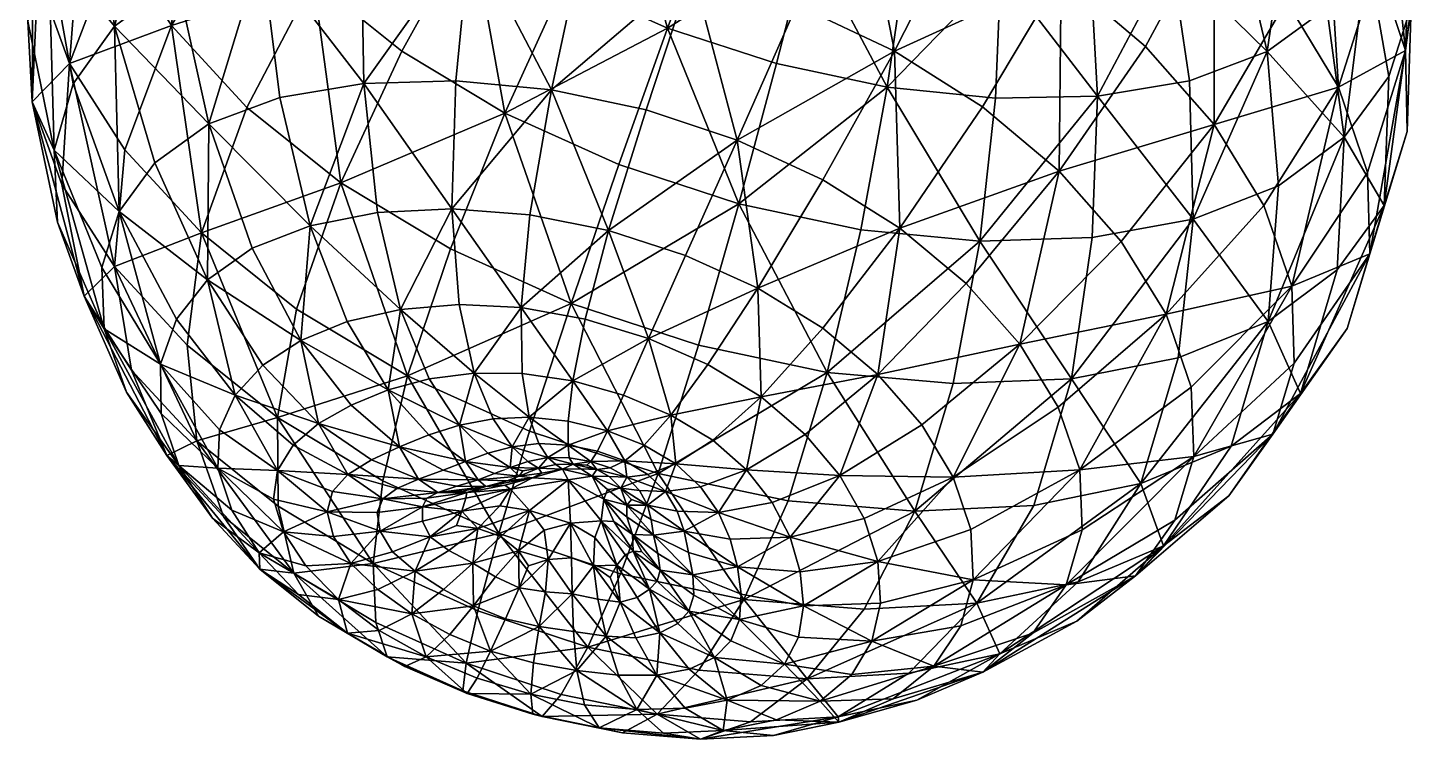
# Model space of a CAD drawing. Header units: millimetres. Extents: x -100 to 100, y -108 to 108.
# Drawn here: x -34.7 to 30.2, y 41 to 74.4 of the extents above; entities that cross this region are included whole.
import ezdxf

# ---------------------------------------------------------------- set-up
doc = ezdxf.new("R2010")
doc.units = ezdxf.units.MM
doc.layers.get('0').update_dxf_attribs({"color": 53, "true_color": 0xc6e157})

msp = doc.modelspace()

# ---------------------------------------------------------------- meshes
at = {"color": 54, "true_color": 0x94b11b}
mesh = msp.add_polyface(dxfattribs=at)
corners = [(-31.15, 60.245, 40.292), (-33.33, 65.244, 35.974), (-32.085, 61.767, 31.821), (-34.528, 70.885, 31.263), (-34.252, 76.786, 26.544), (-32.774, 72.686, 21.651), (-33.131, 67.008, 26.635), (-30.175, 68.625, 17.34), (-30.666, 63.161, 22.552), (-29.871, 58.307, 28.147), (-26.581, 64.74, 13.735), (-27.253, 59.475, 19.135), (-28.502, 58.583, 46.975), (-27.759, 60.697, 50.206), (-30.447, 65.74, 48.113), (-31.255, 63.107, 44.144), (-32.602, 71.734, 45.163), (-33.496, 68.619, 40.496), (-26.305, 62.533, 53.393), (-24.196, 64.017, 56.408), (-26.233, 69.844, 55.691), (-28.762, 68.025, 52.02), (-27.713, 76.564, 54.047), (-30.668, 74.435, 49.754), (-33.765, 78.161, 41.54), (-31.623, 81.19, 46.675), (-31.226, 87.715, 42.865), (-28.321, 83.565, 51.467), (-34.486, 80.791, 31.894), (-34.736, 74.665, 36.317), (-33.476, 84.501, 37.425), (-23.757, 77.967, 57.821), (-23.866, 85.102, 55.658), (-32.011, 82.564, 22.204), (-30.55, 78.494, 17.344), (-27.034, 84.023, 13.843), (-24.638, 80.22, 9.788), (-27.989, 74.467, 13.059), (-24.448, 70.617, 9.479), (-21.319, 76.587, 6.398)]
mesh.append_faces([[corners[k] for k in face] for face in [(0, 1, 2, 0), (3, 4, 5, 3), (5, 6, 3, 5), (5, 7, 8, 5), (8, 6, 5, 8), (8, 9, 2, 8), (2, 6, 8, 2), (2, 1, 3, 2), (3, 6, 2, 3), (8, 7, 10, 8), (10, 11, 8, 10), (12, 13, 14, 12), (14, 15, 12, 14), (14, 16, 17, 14), (17, 15, 14, 17), (17, 1, 0, 17), (0, 15, 17, 0), (18, 19, 20, 18), (20, 21, 18, 20), (20, 22, 23, 20), (23, 21, 20, 23), (23, 16, 14, 23), (14, 21, 23, 14), (14, 13, 18, 14), (18, 21, 14, 18), (24, 25, 26, 24), (24, 16, 23, 24), (23, 25, 24, 23), (23, 22, 27, 23), (27, 25, 23, 27), (28, 4, 3, 28), (3, 29, 28, 3), (3, 1, 17, 3), (17, 29, 3, 17), (17, 16, 24, 17), (24, 29, 17, 24), (24, 30, 28, 24), (28, 29, 24, 28), (31, 22, 20, 31), (27, 22, 31, 27), (31, 32, 27, 31), (5, 4, 33, 5), (33, 34, 5, 33), (35, 36, 37, 35), (37, 34, 35, 37), (37, 7, 5, 37), (5, 34, 37, 5), (10, 7, 37, 10), (37, 38, 10, 37), (37, 36, 39, 37), (33, 4, 28, 33)]], dxfattribs={"vtx2": -1, "vtx3": -1, "color": 54})
mesh = msp.add_polyface(dxfattribs=at)
corners = [(-26.581, 64.74, 13.735), (-22.118, 61.165, 10.963), (-23.013, 56.08, 16.502), (-26.233, 69.844, 55.691), (-24.196, 64.017, 56.408), (-21.486, 65.074, 59.123), (-22.895, 71.081, 58.947), (-18.317, 65.693, 61.459), (-18.96, 71.749, 61.709), (-19.08, 78.68, 60.994), (-23.757, 77.967, 57.821), (-14.831, 65.868, 63.337), (-11.169, 65.588, 64.68), (-10.157, 71.443, 65.436), (-14.643, 71.865, 63.899), (-8.695, 78.193, 65.218), (-13.966, 78.743, 63.487), (-6.943, 85.232, 63.799), (-18.595, 85.856, 59.167), (-7.474, 64.846, 65.407), (-16.909, 58.036, 9.15), (-20.044, 67.08, 6.731), (-14.897, 63.991, 4.942), (-17.183, 73.255, 3.802), (-12.339, 70.353, 2.126), (-6.995, 67.946, 1.361), (-9.228, 61.427, 4.115), (-13.927, 79.116, 2.172), (-10.668, 84.092, 1.838), (-6.822, 81.829, 0.564), (-9.545, 76.504, 0.675), (-4.703, 74.344, 0.009), (-17.662, 82.13, 4.522), (-13.944, 86.724, 3.883), (-21.319, 76.587, 6.398), (-24.638, 80.22, 9.788), (-20.652, 85.42, 7.601), (-24.448, 70.617, 9.479), (-27.989, 74.467, 13.059), (-21.918, 59.695, 56.21), (-26.305, 62.533, 53.393), (-23.698, 58.535, 53.79), (-11.572, 61.233, 63.175), (-14.487, 61.375, 61.996), (-17.234, 61.145, 60.39), (-19.738, 60.575, 58.436), (-8.569, 60.691, 63.849)]
mesh.append_faces([[corners[k] for k in face] for face in [(0, 1, 2, 0), (3, 4, 5, 3), (5, 6, 3, 5), (5, 7, 8, 5), (8, 6, 5, 8), (8, 9, 10, 8), (10, 6, 8, 10), (3, 6, 10, 3), (11, 12, 13, 11), (13, 14, 11, 13), (13, 15, 16, 13), (16, 14, 13, 16), (16, 9, 8, 16), (8, 14, 16, 8), (8, 7, 11, 8), (11, 14, 8, 11), (16, 15, 17, 16), (10, 9, 18, 10), (13, 12, 19, 13), (20, 1, 21, 20), (21, 22, 20, 21), (21, 23, 24, 21), (24, 22, 21, 24), (24, 25, 26, 24), (26, 22, 24, 26), (27, 28, 29, 27), (29, 30, 27, 29), (24, 30, 31, 24), (24, 23, 27, 24), (27, 30, 24, 27), (27, 32, 33, 27), (27, 23, 34, 27), (34, 32, 27, 34), (34, 35, 36, 34), (21, 1, 0, 21), (0, 37, 21, 0), (34, 37, 38, 34), (34, 23, 21, 34), (21, 37, 34, 21), (39, 4, 40, 39), (40, 41, 39, 40), (42, 12, 11, 42), (11, 43, 42, 11), (11, 7, 44, 11), (44, 43, 11, 44), (5, 4, 39, 5), (39, 45, 5, 39), (44, 7, 5, 44), (5, 45, 44, 5), (19, 12, 42, 19), (42, 46, 19, 42)]], dxfattribs={"vtx2": -1, "vtx3": -1, "color": 54})
mesh = msp.add_polyface(dxfattribs=at)
corners = [(-7.474, 64.846, 65.407), (-5.715, 70.501, 66.241), (-10.157, 71.443, 65.436), (-3.869, 63.683, 65.519), (-1.433, 69.078, 66.318), (1.365, 75.41, 66.158), (-3.55, 77.069, 66.107), (-8.695, 78.193, 65.218), (6.194, 64.965, 64.301), (2.575, 67.219, 65.671), (-0.478, 62.142, 65.015), (10.08, 70.651, 63.773), (5.943, 73.257, 65.379), (11.998, 86.087, 60.989), (9.22, 79.724, 63.898), (13.765, 76.832, 62.097), (4.187, 82.114, 64.787), (-6.943, 85.232, 63.799), (-1.234, 83.963, 64.757), (13.67, 67.631, 61.347), (9.308, 62.358, 62.214), (5.601, 71.569, 1.076), (6.472, 77.552, 0.991), (10.939, 77.063, 2.425), (10.686, 71.05, 2.762), (9.949, 64.354, 4.44), (15.476, 71.144, 5.145), (4.358, 64.882, 2.528), (-6.822, 81.829, 0.564), (-2.574, 79.966, 0.023), (-4.703, 74.344, 0.009), (-9.545, 76.504, 0.675), (-6.995, 67.946, 1.361), (-12.339, 70.353, 2.126), (1.913, 78.53, 0.178), (0.409, 72.683, 0.15), (-1.36, 66.101, 1.498), (-9.228, 61.427, 4.115), (-3.259, 59.466, 4.252), (2.79, 58.187, 5.355), (-8.569, 60.691, 63.849), (-5.605, 59.786, 64.011), (6.923, 82.14, 2.265), (10.743, 81.699, 3.462), (14.325, 81.681, 5.123), (3.019, 82.963, 1.55), (-0.829, 84.157, 1.367)]
mesh.append_faces([[corners[k] for k in face] for face in [(0, 1, 2, 0), (0, 3, 4, 0), (4, 1, 0, 4), (4, 5, 6, 4), (6, 1, 4, 6), (6, 7, 2, 6), (2, 1, 6, 2), (8, 9, 10, 8), (8, 11, 12, 8), (12, 9, 8, 12), (12, 5, 4, 12), (4, 9, 12, 4), (4, 3, 10, 4), (10, 9, 4, 10), (13, 14, 15, 13), (16, 5, 12, 16), (12, 14, 16, 12), (12, 11, 15, 12), (15, 14, 12, 15), (17, 7, 6, 17), (6, 18, 17, 6), (6, 5, 16, 6), (16, 18, 6, 16), (19, 11, 8, 19), (8, 20, 19, 8), (21, 22, 23, 21), (23, 24, 21, 23), (25, 24, 26, 25), (25, 27, 21, 25), (21, 24, 25, 21), (28, 29, 30, 28), (30, 31, 28, 30), (30, 32, 33, 30), (34, 22, 21, 34), (21, 35, 34, 21), (21, 27, 36, 21), (36, 35, 21, 36), (36, 32, 30, 36), (30, 35, 36, 30), (30, 29, 34, 30), (34, 35, 30, 34), (37, 32, 36, 37), (36, 38, 37, 36), (36, 27, 39, 36), (0, 40, 41, 0), (23, 22, 42, 23), (42, 43, 23, 42), (23, 43, 44, 23), (42, 22, 34, 42), (34, 45, 42, 34), (34, 29, 46, 34)]], dxfattribs={"vtx2": -1, "vtx3": -1, "color": 54})
mesh = msp.add_polyface(dxfattribs=at)
corners = [(13.765, 76.832, 62.097), (16.782, 83.021, 59.06), (11.998, 86.087, 60.989), (26.785, 71.578, 48.171), (24.332, 75.598, 52.496), (20.945, 69.823, 55.923), (23.282, 66.023, 51.842), (20.946, 79.468, 56.178), (17.723, 73.479, 59.39), (10.08, 70.651, 63.773), (13.67, 67.631, 61.347), (10.939, 77.063, 2.425), (15.145, 77.091, 4.443), (15.476, 71.144, 5.145), (10.686, 71.05, 2.762), (18.92, 77.667, 7.006), (22.097, 78.823, 10.076), (23.435, 73.24, 11.746), (19.788, 71.868, 8.161), (23.964, 66.951, 14.574), (19.952, 65.385, 10.552), (28.145, 67.575, 43.355), (29.917, 73.295, 38.714), (28.591, 77.281, 43.523), (30.141, 78.959, 33.849), (28.918, 82.748, 38.437), (26.174, 81.292, 47.852), (29.053, 84.133, 29.239), (22.815, 85.162, 51.546), (24.506, 80.587, 13.615), (26.231, 75.275, 15.837), (26.125, 82.846, 17.455), (28.131, 77.851, 20.243), (29.146, 72.066, 23.985), (27.048, 69.221, 19.12), (30.197, 75.355, 28.963), (29.088, 80.845, 24.773), (26.929, 85.482, 21.427), (28.257, 63.758, 38.205), (28.915, 66.023, 28.33), (30.004, 69.497, 33.579), (20.164, 83.079, 9.777), (17.517, 82.127, 7.234), (14.325, 81.681, 5.123)]
mesh.append_faces([[corners[k] for k in face] for face in [(0, 1, 2, 0), (3, 4, 5, 3), (5, 6, 3, 5), (7, 1, 0, 7), (0, 8, 7, 0), (0, 9, 10, 0), (10, 8, 0, 10), (5, 8, 10, 5), (5, 4, 7, 5), (7, 8, 5, 7), (11, 12, 13, 11), (13, 14, 11, 13), (15, 16, 17, 15), (17, 18, 15, 17), (17, 19, 20, 17), (13, 18, 20, 13), (13, 12, 15, 13), (15, 18, 13, 15), (3, 21, 22, 3), (22, 23, 3, 22), (22, 24, 25, 22), (25, 23, 22, 25), (26, 23, 25, 26), (26, 4, 3, 26), (3, 23, 26, 3), (25, 24, 27, 25), (7, 4, 26, 7), (26, 28, 7, 26), (17, 16, 29, 17), (29, 30, 17, 29), (29, 31, 32, 29), (32, 30, 29, 32), (32, 33, 34, 32), (34, 30, 32, 34), (34, 19, 17, 34), (17, 30, 34, 17), (27, 24, 35, 27), (35, 36, 27, 35), (35, 33, 32, 35), (32, 36, 35, 32), (32, 31, 37, 32), (22, 21, 38, 22), (39, 33, 35, 39), (35, 40, 39, 35), (35, 24, 22, 35), (22, 40, 35, 22), (41, 16, 15, 41), (15, 42, 41, 15), (15, 12, 43, 15), (43, 42, 15, 43), (43, 12, 11, 43), (29, 16, 41, 29)]], dxfattribs={"vtx2": -1, "vtx3": -1, "color": 54})
mesh = msp.add_polyface(dxfattribs=at)
corners = [(11.819, 59.519, 59.526), (16.584, 64.34, 58.232), (13.67, 67.631, 61.347), (9.308, 62.358, 62.214), (14.639, 53.627, 52.822), (13.629, 56.569, 56.356), (8.699, 53.276, 57.248), (19.871, 57.509, 50.469), (18.693, 60.919, 54.562), (24.585, 62.236, 47.294), (28.145, 67.575, 43.355), (26.785, 71.578, 48.171), (23.282, 66.023, 51.842), (20.945, 69.823, 55.923), (19.987, 54.254, 46.086), (24.991, 57.207, 27.739), (21.634, 52.407, 32.509), (18.567, 50.054, 27.858), (27.184, 60.258, 32.929), (23.7, 55.305, 37.43), (28.257, 63.758, 38.205), (24.704, 58.622, 42.424), (19.095, 51.263, 41.59), (9.949, 64.354, 4.44), (15.214, 64.521, 7.144), (14.253, 57.898, 10.357), (8.697, 57.667, 7.427), (12.486, 51.956, 14.697), (6.897, 51.682, 11.693), (15.476, 71.144, 5.145), (19.952, 65.385, 10.552), (19.788, 71.868, 8.161), (23.435, 73.24, 11.746), (23.471, 60.576, 18.345), (21.743, 54.737, 22.844), (17.505, 52.981, 18.456), (19.247, 58.871, 14.033), (23.964, 66.951, 14.574), (26.716, 63.005, 23.182), (27.048, 69.221, 19.12), (29.146, 72.066, 23.985), (28.915, 66.023, 28.33), (30.004, 69.497, 33.579), (29.917, 73.295, 38.714)]
mesh.append_faces([[corners[k] for k in face] for face in [(0, 1, 2, 0), (2, 3, 0, 2), (4, 5, 6, 4), (4, 7, 8, 4), (8, 5, 4, 8), (8, 1, 0, 8), (0, 5, 8, 0), (9, 10, 11, 9), (11, 12, 9, 11), (13, 1, 8, 13), (8, 12, 13, 8), (8, 7, 9, 8), (9, 12, 8, 9), (2, 1, 13, 2), (14, 7, 4, 14), (15, 16, 17, 15), (15, 18, 19, 15), (19, 16, 15, 19), (20, 10, 9, 20), (9, 21, 20, 9), (9, 7, 14, 9), (14, 21, 9, 14), (14, 22, 19, 14), (19, 21, 14, 19), (19, 18, 20, 19), (20, 21, 19, 20), (23, 24, 25, 23), (25, 26, 23, 25), (25, 27, 28, 25), (29, 24, 23, 29), (30, 31, 32, 30), (30, 24, 29, 30), (33, 34, 35, 33), (35, 36, 33, 35), (35, 27, 25, 35), (25, 36, 35, 25), (25, 24, 30, 25), (30, 36, 25, 30), (30, 37, 33, 30), (33, 36, 30, 33), (15, 34, 33, 15), (33, 38, 15, 33), (33, 37, 39, 33), (39, 38, 33, 39), (39, 40, 41, 39), (41, 38, 39, 41), (41, 18, 15, 41), (15, 38, 41, 15), (20, 42, 43, 20), (20, 18, 41, 20), (41, 42, 20, 41)]], dxfattribs={"vtx2": -1, "vtx3": -1, "color": 54})
mesh = msp.add_polyface(dxfattribs=at)
corners = [(-0.478, 62.142, 65.015), (2.573, 60.266, 63.894), (6.194, 64.965, 64.301), (5.162, 58.097, 62.155), (9.308, 62.358, 62.214), (7.224, 55.734, 59.905), (11.819, 59.519, 59.526), (8.699, 53.276, 57.248), (13.629, 56.569, 56.356), (2.79, 58.187, 5.355), (8.697, 57.667, 7.427), (6.897, 51.682, 11.693), (4.358, 64.882, 2.528), (9.949, 64.354, 4.44), (14.253, 57.898, 10.357), (0.947, 52.176, 9.565), (-5.153, 53.456, 8.44), (-3.259, 59.466, 4.252), (-11.18, 55.438, 8.305), (-9.228, 61.427, 4.115), (-1.36, 66.101, 1.498), (-0.316, 57.044, 62.762), (-2.811, 58.558, 63.651), (-3.869, 63.683, 65.519), (-5.605, 59.786, 64.011), (-6.781, 57.13, 62.037), (-4.547, 56.195, 61.807), (-2.576, 55.016, 61.121), (-9.15, 57.792, 61.818), (-8.569, 60.691, 63.849), (-7.474, 64.846, 65.407), (-6.718, 54.048, 57.572), (-5.626, 53.414, 57.157), (-4.312, 53.9, 59.181), (-5.809, 54.782, 59.705), (-7.532, 55.456, 59.839), (-7.998, 54.505, 57.659), (3.37, 53.355, 59.47), (1.753, 55.283, 61.336), (-0.995, 53.624, 59.974), (-3.157, 52.828, 58.289), (-6.621, 53.276, 55.261), (-7.4, 53.722, 55.634), (-8.315, 54.02, 55.738), (-8.027, 53.648, 53.893), (-7.443, 53.308, 53.424)]
mesh.append_faces([[corners[k] for k in face] for face in [(0, 1, 2, 0), (2, 1, 3, 2), (3, 4, 2, 3), (3, 5, 6, 3), (6, 4, 3, 6), (6, 5, 7, 6), (7, 8, 6, 7), (9, 10, 11, 9), (9, 12, 13, 9), (13, 10, 9, 13), (11, 10, 14, 11), (9, 15, 16, 9), (16, 17, 9, 16), (16, 18, 19, 16), (19, 17, 16, 19), (9, 17, 20, 9), (21, 1, 0, 21), (0, 22, 21, 0), (0, 23, 24, 0), (24, 22, 0, 24), (24, 25, 26, 24), (26, 22, 24, 26), (26, 27, 21, 26), (21, 22, 26, 21), (28, 25, 24, 28), (24, 29, 28, 24), (24, 23, 30, 24), (31, 32, 33, 31), (33, 34, 31, 33), (33, 27, 26, 33), (26, 34, 33, 26), (26, 25, 35, 26), (35, 34, 26, 35), (35, 36, 31, 35), (31, 34, 35, 31), (7, 5, 37, 7), (3, 1, 21, 3), (21, 38, 3, 21), (21, 27, 39, 21), (39, 38, 21, 39), (37, 38, 39, 37), (37, 5, 3, 37), (3, 38, 37, 3), (39, 27, 33, 39), (33, 40, 39, 33), (41, 32, 31, 41), (31, 42, 41, 31), (31, 36, 43, 31), (43, 42, 31, 43), (44, 45, 41, 44), (41, 42, 44, 41)]], dxfattribs={"vtx2": -1, "vtx3": -1, "color": 54})
mesh = msp.add_polyface(dxfattribs=at)
corners = [(-23.013, 56.08, 16.502), (-22.118, 61.165, 10.963), (-16.909, 58.036, 9.15), (-18.068, 53.105, 14.775), (-28.2, 54.296, 33.572), (-29.871, 58.307, 28.147), (-26.798, 54.985, 25.065), (-25.552, 51.431, 30.913), (-27.636, 53.826, 40.898), (-28.479, 56.268, 43.83), (-31.15, 60.245, 40.292), (-30.099, 57.271, 36.733), (-32.085, 61.767, 31.821), (-27.253, 59.475, 19.135), (-26.581, 64.74, 13.735), (-22.976, 51.922, 22.688), (-30.666, 63.161, 22.552), (-28.502, 58.583, 46.975), (-31.255, 63.107, 44.144), (-25.809, 53.697, 46.202), (-26.305, 62.533, 53.393), (-27.759, 60.697, 50.206), (-24.995, 57.127, 51.26), (-23.698, 58.535, 53.79), (-22.273, 54.778, 51.54), (-21.083, 55.798, 53.484), (-19.56, 56.663, 55.373), (-21.918, 59.695, 56.21), (-25.727, 55.503, 48.703), (-23.01, 53.599, 49.58), (-19.705, 53.402, 51.31), (-16.388, 53.19, 51.852), (-15.24, 53.608, 52.897), (-17.28, 54.706, 54.176), (-18.599, 54.094, 52.747), (-17.234, 61.145, 60.39), (-15.891, 57.891, 58.786), (-13.783, 58.164, 60.144), (-14.487, 61.375, 61.996), (-17.823, 57.375, 57.168), (-19.738, 60.575, 58.436), (-14.191, 54.024, 54.023), (-15.916, 55.262, 55.602), (-14.468, 55.715, 56.927)]
mesh.append_faces([[corners[k] for k in face] for face in [(0, 1, 2, 0), (2, 3, 0, 2), (4, 5, 6, 4), (6, 7, 4, 6), (8, 9, 10, 8), (10, 11, 8, 10), (12, 11, 10, 12), (12, 5, 4, 12), (4, 11, 12, 4), (8, 11, 4, 8), (0, 13, 14, 0), (0, 15, 6, 0), (6, 13, 0, 6), (6, 5, 16, 6), (16, 13, 6, 16), (10, 9, 17, 10), (17, 18, 10, 17), (19, 9, 8, 19), (20, 21, 22, 20), (22, 23, 20, 22), (22, 24, 25, 22), (25, 23, 22, 25), (25, 26, 27, 25), (27, 23, 25, 27), (17, 9, 19, 17), (19, 28, 17, 19), (29, 28, 19, 29), (29, 24, 22, 29), (22, 28, 29, 22), (22, 21, 17, 22), (17, 28, 22, 17), (30, 24, 29, 30), (31, 32, 33, 31), (33, 34, 31, 33), (33, 26, 25, 33), (25, 34, 33, 25), (25, 24, 30, 25), (30, 34, 25, 30), (35, 36, 37, 35), (37, 38, 35, 37), (27, 26, 39, 27), (39, 40, 27, 39), (39, 36, 35, 39), (35, 40, 39, 35), (33, 32, 41, 33), (41, 42, 33, 41), (43, 42, 41, 43), (43, 36, 39, 43), (39, 42, 43, 39), (39, 26, 33, 39), (33, 42, 39, 33)]], dxfattribs={"vtx2": -1, "vtx3": -1, "color": 54})
mesh = msp.add_polyface(dxfattribs=at)
corners = [(-16.909, 58.036, 9.15), (-11.18, 55.438, 8.305), (-12.629, 50.634, 13.967), (-9.228, 61.427, 4.115), (-14.897, 63.991, 4.942), (-13.783, 58.164, 60.144), (-11.527, 58.148, 61.177), (-11.572, 61.233, 63.175), (-14.487, 61.375, 61.996), (-14.191, 54.024, 54.023), (-13.143, 54.403, 55.097), (-14.468, 55.715, 56.927), (-11.996, 54.709, 55.99), (-10.742, 54.864, 56.726), (-11.196, 56.102, 58.943), (-12.895, 56.016, 58.053), (-15.891, 57.891, 58.786), (-9.15, 57.792, 61.818), (-8.569, 60.691, 63.849), (-9.374, 54.787, 57.329), (-9.368, 55.906, 59.561), (-7.998, 54.505, 57.659), (-7.532, 55.456, 59.839), (-6.781, 57.13, 62.037), (-10.326, 54.204, 54.783), (-11.259, 54.023, 54.227), (-12.098, 53.74, 53.578), (-11.496, 53.572, 52.648), (-10.769, 53.697, 52.67), (-9.956, 53.881, 53.023), (-15.24, 53.608, 52.897), (-13.598, 53.156, 51.814), (-12.822, 53.451, 52.712), (-9.64, 53.655, 51.357), (-10.609, 53.474, 51.228), (-8.315, 54.02, 55.738), (-8.492, 53.852, 54.444), (-8.027, 53.648, 53.893), (-7.4, 53.722, 55.634), (-9.318, 54.192, 55.371), (-9.139, 53.894, 53.706), (-8.777, 53.669, 52.357)]
mesh.append_faces([[corners[k] for k in face] for face in [(0, 1, 2, 0), (3, 1, 0, 3), (0, 4, 3, 0), (5, 6, 7, 5), (7, 8, 5, 7), (9, 10, 11, 9), (12, 13, 14, 12), (14, 15, 12, 14), (14, 6, 5, 14), (5, 15, 14, 5), (5, 16, 11, 5), (11, 15, 5, 11), (11, 10, 12, 11), (12, 15, 11, 12), (7, 6, 17, 7), (17, 18, 7, 17), (14, 13, 19, 14), (19, 20, 14, 19), (19, 21, 22, 19), (22, 20, 19, 22), (22, 23, 17, 22), (17, 20, 22, 17), (17, 6, 14, 17), (14, 20, 17, 14), (24, 13, 12, 24), (12, 25, 24, 12), (12, 10, 26, 12), (26, 25, 12, 26), (26, 27, 28, 26), (28, 25, 26, 28), (28, 29, 24, 28), (24, 25, 28, 24), (9, 30, 31, 9), (26, 10, 9, 26), (9, 32, 26, 9), (33, 29, 28, 33), (28, 34, 33, 28), (35, 36, 37, 35), (37, 38, 35, 37), (19, 13, 24, 19), (24, 39, 19, 24), (24, 29, 40, 24), (40, 39, 24, 40), (40, 36, 35, 40), (35, 39, 40, 35), (35, 21, 19, 35), (19, 39, 35, 19), (37, 36, 40, 37), (40, 41, 37, 40), (40, 29, 33, 40), (33, 41, 40, 33)]], dxfattribs={"vtx2": -1, "vtx3": -1, "color": 54})
mesh = msp.add_polyface(dxfattribs=at)
corners = [(-18.516, 49.237, 21.128), (-13.611, 47.009, 20.399), (-14.16, 44.554, 26.901), (-18.399, 46.472, 27.521), (-14.313, 43.263, 32.771), (-17.859, 44.849, 33.264), (-12.629, 50.634, 13.967), (-18.068, 53.105, 14.775), (-16.909, 58.036, 9.15), (-17.042, 44.408, 37.668), (-19.721, 45.967, 38.532), (-14.106, 43.129, 37.307), (-13.637, 43.849, 40.708), (-16.037, 44.856, 40.945), (-18.238, 46.097, 41.594), (-13.816, 47.245, 44.96), (-15.225, 48.018, 45.284), (-16.714, 46.875, 43.77), (-14.932, 45.9, 43.305), (-13.009, 45.12, 43.173), (-16.554, 48.87, 45.886), (-18.307, 48.01, 44.593), (-17.608, 49.787, 46.704), (-19.576, 49.238, 45.695), (-20.156, 47.55, 42.678), (-16.388, 53.19, 51.852), (-18.599, 54.094, 52.747), (-19.705, 53.402, 51.31), (-16.21, 51.893, 48.863), (-18.34, 51.628, 48.74), (-18.195, 50.755, 47.683), (-16.209, 51.225, 48.084), (-15.846, 50.478, 47.367), (-14.615, 51.021, 47.704), (-14.36, 51.69, 48.244), (-14.167, 52.303, 48.891), (-13.85, 49.242, 46.361), (-14.966, 49.842, 46.784), (-13.618, 50.881, 47.491), (-13.598, 53.156, 51.814), (-15.24, 53.608, 52.897), (-14.59, 52.857, 51.07), (-17.407, 52.748, 50.835), (-15.493, 52.566, 50.379), (-14.277, 52.647, 50.079), (-13.235, 52.846, 50.35), (-18.068, 52.26, 49.794), (-16.002, 52.292, 49.636), (-14.131, 52.557, 49.534)]
mesh.append_faces([[corners[k] for k in face] for face in [(0, 1, 2, 0), (2, 3, 0, 2), (2, 4, 5, 2), (5, 3, 2, 5), (6, 7, 8, 6), (6, 1, 0, 6), (0, 7, 6, 0), (5, 9, 10, 5), (5, 4, 11, 5), (11, 9, 5, 11), (11, 12, 13, 11), (13, 9, 11, 13), (13, 14, 10, 13), (15, 16, 17, 15), (17, 18, 15, 17), (17, 14, 13, 17), (13, 18, 17, 13), (13, 12, 19, 13), (19, 18, 13, 19), (17, 16, 20, 17), (20, 21, 17, 20), (20, 22, 23, 20), (17, 21, 24, 17), (25, 26, 27, 25), (28, 29, 30, 28), (30, 31, 28, 30), (30, 22, 32, 30), (32, 31, 30, 32), (32, 33, 34, 32), (34, 31, 32, 34), (34, 35, 28, 34), (28, 31, 34, 28), (20, 16, 36, 20), (36, 37, 20, 36), (38, 33, 32, 38), (32, 37, 38, 32), (32, 22, 20, 32), (20, 37, 32, 20), (39, 40, 25, 39), (25, 41, 39, 25), (25, 42, 43, 25), (43, 41, 25, 43), (43, 44, 45, 43), (46, 29, 28, 46), (28, 47, 46, 28), (28, 35, 48, 28), (48, 47, 28, 48), (48, 44, 43, 48), (43, 47, 48, 43), (43, 42, 46, 43), (46, 47, 43, 46)]], dxfattribs={"vtx2": -1, "vtx3": -1, "color": 54})
mesh = msp.add_polyface(dxfattribs=at)
corners = [(10.082, 44.134, 37.737), (5.881, 42.885, 41.759), (3.328, 41.797, 39.075), (6.986, 42.817, 34.486), (3.303, 42.038, 31.691), (6.615, 44.088, 25.937), (10.891, 44.994, 29.185), (14.495, 46.521, 32.963), (6.897, 51.682, 11.693), (12.486, 51.956, 14.697), (9.808, 47.374, 20.082), (4.514, 47.091, 17.205), (1.846, 43.825, 23.334), (17.505, 52.981, 18.456), (21.743, 54.737, 22.844), (18.567, 50.054, 27.858), (14.558, 48.369, 23.674), (8.699, 53.276, 57.248), (9.524, 50.821, 54.291), (14.639, 53.627, 52.822), (9.636, 48.47, 51.139), (14.751, 50.815, 49.042), (9.054, 46.306, 47.916), (14.003, 48.23, 45.166), (19.095, 51.263, 41.59), (19.987, 54.254, 46.086), (7.796, 44.416, 44.748), (12.433, 45.97, 41.348), (17.247, 48.648, 37.156), (24.991, 57.207, 27.739), (23.7, 55.305, 37.43), (21.634, 52.407, 32.509), (0.947, 52.176, 9.565), (2.79, 58.187, 5.355), (5.161, 49.323, 54.817), (4.514, 51.342, 57.264), (3.37, 53.355, 59.47), (2.448, 42.769, 44.607), (3.939, 44.027, 47.022), (4.882, 45.589, 49.596), (5.286, 47.38, 52.227)]
mesh.append_faces([[corners[k] for k in face] for face in [(0, 1, 2, 0), (2, 3, 0, 2), (4, 5, 6, 4), (6, 3, 4, 6), (6, 7, 0, 6), (0, 3, 6, 0), (8, 9, 10, 8), (10, 11, 8, 10), (10, 5, 12, 10), (12, 11, 10, 12), (13, 14, 15, 13), (15, 16, 13, 15), (15, 7, 6, 15), (6, 16, 15, 6), (6, 5, 10, 6), (10, 16, 6, 10), (10, 9, 13, 10), (13, 16, 10, 13), (17, 18, 19, 17), (19, 18, 20, 19), (20, 21, 19, 20), (20, 22, 23, 20), (23, 21, 20, 23), (23, 24, 25, 23), (25, 21, 23, 25), (19, 21, 25, 19), (26, 1, 0, 26), (0, 27, 26, 0), (0, 7, 28, 0), (28, 27, 0, 28), (28, 24, 23, 28), (23, 27, 28, 23), (23, 22, 26, 23), (26, 27, 23, 26), (15, 14, 29, 15), (30, 24, 28, 30), (28, 31, 30, 28), (28, 7, 15, 28), (15, 31, 28, 15), (8, 32, 33, 8), (34, 18, 17, 34), (17, 35, 34, 17), (36, 35, 17, 36), (37, 1, 26, 37), (26, 38, 37, 26), (26, 22, 39, 26), (39, 38, 26, 39), (20, 18, 34, 20), (34, 40, 20, 34), (39, 22, 20, 39), (20, 40, 39, 20)]], dxfattribs={"vtx2": -1, "vtx3": -1, "color": 54})
mesh = msp.add_polyface(dxfattribs=at)
corners = [(-17.859, 44.849, 33.264), (-21.085, 46.769, 34.363), (-22.252, 48.786, 28.861), (-18.399, 46.472, 27.521), (-22.976, 51.922, 22.688), (-18.516, 49.237, 21.128), (-23.013, 56.08, 16.502), (-18.068, 53.105, 14.775), (-23.849, 48.974, 36.066), (-25.552, 51.431, 30.913), (-26.063, 51.36, 38.277), (-28.2, 54.296, 33.572), (-26.798, 54.985, 25.065), (-27.636, 53.826, 40.898), (-19.721, 45.967, 38.532), (-17.042, 44.408, 37.668), (-16.037, 44.856, 40.945), (-25.16, 51.74, 43.841), (-25.809, 53.697, 46.202), (-23.87, 49.733, 41.713), (-21.686, 49.123, 44.108), (-22.725, 50.725, 45.796), (-23.194, 52.252, 47.65), (-22.027, 47.775, 39.912), (-18.238, 46.097, 41.594), (-20.156, 47.55, 42.678), (-19.576, 49.238, 45.695), (-18.307, 48.01, 44.593), (-16.554, 48.87, 45.886), (-16.714, 46.875, 43.77), (-18.195, 50.755, 47.683), (-18.34, 51.628, 48.74), (-20.686, 51.655, 48.416), (-20.385, 50.493, 46.998), (-17.608, 49.787, 46.704), (-23.01, 53.599, 49.58), (-18.068, 52.26, 49.794), (-20.43, 52.607, 49.86), (-17.407, 52.748, 50.835), (-19.705, 53.402, 51.31), (-16.388, 53.19, 51.852)]
mesh.append_faces([[corners[k] for k in face] for face in [(0, 1, 2, 0), (2, 3, 0, 2), (2, 4, 5, 2), (5, 3, 2, 5), (5, 4, 6, 5), (6, 7, 5, 6), (2, 1, 8, 2), (8, 9, 2, 8), (8, 10, 11, 8), (11, 9, 8, 11), (12, 4, 2, 12), (2, 9, 12, 2), (11, 10, 13, 11), (14, 1, 0, 14), (14, 15, 16, 14), (13, 17, 18, 13), (13, 10, 19, 13), (19, 17, 13, 19), (19, 20, 21, 19), (21, 17, 19, 21), (21, 22, 18, 21), (18, 17, 21, 18), (8, 1, 14, 8), (14, 23, 8, 14), (14, 24, 25, 14), (25, 23, 14, 25), (25, 20, 19, 25), (19, 23, 25, 19), (19, 10, 8, 19), (8, 23, 19, 8), (26, 27, 28, 26), (26, 20, 25, 26), (25, 27, 26, 25), (25, 24, 29, 25), (30, 31, 32, 30), (32, 33, 30, 32), (32, 22, 21, 32), (21, 33, 32, 21), (21, 20, 26, 21), (26, 33, 21, 26), (26, 34, 30, 26), (30, 33, 26, 30), (18, 22, 35, 18), (32, 31, 36, 32), (36, 37, 32, 36), (36, 38, 39, 36), (39, 37, 36, 39), (35, 37, 39, 35), (35, 22, 32, 35), (32, 37, 35, 32), (39, 38, 40, 39)]], dxfattribs={"vtx2": -1, "vtx3": -1, "color": 54})
mesh = msp.add_polyface(dxfattribs=at)
corners = [(-12.629, 50.634, 13.967), (-11.18, 55.438, 8.305), (-5.153, 53.456, 8.44), (-7.816, 51.241, 48.925), (-9.367, 53.164, 49.213), (-9.255, 51.122, 48.085), (-8.127, 50.449, 48.273), (-9.208, 49.495, 47.397), (-8.178, 49.12, 47.651), (-11.187, 51.722, 47.995), (-10.492, 50.792, 47.628), (-12.525, 50.494, 47.198), (-11.709, 49.829, 46.955), (-10.307, 49.427, 47.068), (-13.85, 49.242, 46.361), (-13.618, 50.881, 47.491), (-14.966, 49.842, 46.784), (-12.083, 52.715, 48.926), (-12.581, 51.939, 48.208), (-14.167, 52.303, 48.891), (-14.36, 51.69, 48.244), (-14.615, 51.021, 47.704), (-13.235, 52.846, 50.35), (-14.59, 52.857, 51.07), (-15.493, 52.566, 50.379), (-12.239, 53.113, 50.902), (-13.598, 53.156, 51.814), (-11.047, 53.246, 50.138), (-12.35, 52.908, 49.637), (-14.277, 52.647, 50.079), (-14.131, 52.557, 49.534), (-12.822, 53.451, 52.712), (-14.191, 54.024, 54.023), (-11.673, 53.336, 51.752), (-11.496, 53.572, 52.648), (-12.098, 53.74, 53.578), (-9.64, 53.655, 51.357), (-10.609, 53.474, 51.228), (-10.769, 53.697, 52.67), (-8.238, 53.333, 51.578), (-8.777, 53.669, 52.357), (-7.443, 53.308, 53.424), (-8.027, 53.648, 53.893), (-7.699, 52.253, 50.359), (-7.528, 52.703, 51.628), (-6.907, 52.766, 53.218)]
mesh.append_faces([[corners[k] for k in face] for face in [(0, 1, 2, 0), (3, 4, 5, 3), (5, 6, 3, 5), (5, 7, 8, 5), (8, 6, 5, 8), (5, 4, 9, 5), (9, 10, 5, 9), (9, 11, 12, 9), (12, 10, 9, 12), (13, 10, 12, 13), (5, 10, 13, 5), (14, 11, 15, 14), (15, 16, 14, 15), (9, 4, 17, 9), (17, 18, 9, 17), (17, 19, 20, 17), (20, 18, 17, 20), (20, 21, 15, 20), (15, 18, 20, 15), (15, 11, 9, 15), (9, 18, 15, 9), (22, 23, 24, 22), (22, 25, 26, 22), (26, 23, 22, 26), (17, 4, 27, 17), (27, 28, 17, 27), (27, 25, 22, 27), (22, 28, 27, 22), (22, 29, 30, 22), (30, 28, 22, 30), (30, 19, 17, 30), (17, 28, 30, 17), (26, 31, 32, 26), (26, 25, 33, 26), (33, 31, 26, 33), (33, 34, 35, 33), (35, 31, 33, 35), (27, 4, 36, 27), (36, 37, 27, 36), (38, 34, 33, 38), (33, 37, 38, 33), (33, 25, 27, 33), (27, 37, 33, 27), (36, 4, 39, 36), (39, 40, 36, 39), (39, 41, 42, 39), (42, 40, 39, 42), (39, 4, 43, 39), (43, 44, 39, 43), (39, 44, 45, 39), (43, 4, 3, 43)]], dxfattribs={"vtx2": -1, "vtx3": -1, "color": 54})
mesh = msp.add_polyface(dxfattribs=at)
corners = [(-5.153, 53.456, 8.44), (0.947, 52.176, 9.565), (-1.125, 47.543, 15.167), (-6.91, 48.752, 14.093), (-12.629, 50.634, 13.967), (-4.312, 53.9, 59.181), (-5.626, 53.414, 57.157), (-4.811, 52.603, 56.5), (-3.157, 52.828, 58.289), (-4.25, 51.687, 55.582), (-2.316, 51.629, 57.078), (-3.923, 50.742, 54.382), (-3.718, 49.753, 53.065), (-1.43, 49.082, 53.971), (-1.762, 50.371, 55.597), (-3.526, 48.707, 51.795), (-7.093, 49.16, 48.215), (-8.127, 50.449, 48.273), (-8.178, 49.12, 47.651), (-6.699, 49.647, 48.785), (-7.816, 51.241, 48.925), (-5.373, 50.562, 52.149), (-5.479, 51.29, 53.223), (-5.645, 51.963, 54.192), (-6.405, 52.235, 53.222), (-6.618, 51.962, 52.259), (-6.625, 51.424, 51.241), (-6.621, 53.276, 55.261), (-6.031, 52.657, 54.826), (-7.443, 53.308, 53.424), (-6.907, 52.766, 53.218), (-7.699, 52.253, 50.359), (-7.528, 52.703, 51.628), (-8.238, 53.333, 51.578), (-5.047, 48.913, 50.316), (-5.92, 49.776, 50.099), (-6.32, 49.819, 49.478), (-5.188, 48.409, 49.432), (-5.562, 48.035, 48.617), (-5.169, 49.7, 51.201), (-6.349, 50.59, 50.516), (-7.227, 51.196, 49.715)]
mesh.append_faces([[corners[k] for k in face] for face in [(0, 1, 2, 0), (2, 3, 0, 2), (0, 3, 4, 0), (5, 6, 7, 5), (7, 8, 5, 7), (7, 9, 10, 7), (10, 8, 7, 10), (11, 12, 13, 11), (10, 9, 11, 10), (11, 14, 10, 11), (13, 12, 15, 13), (16, 17, 18, 16), (16, 19, 20, 16), (20, 17, 16, 20), (21, 12, 11, 21), (11, 22, 21, 11), (11, 9, 23, 11), (23, 22, 11, 23), (23, 24, 25, 23), (25, 22, 23, 25), (25, 26, 21, 25), (21, 22, 25, 21), (7, 6, 27, 7), (27, 28, 7, 27), (27, 29, 30, 27), (30, 28, 27, 30), (30, 24, 23, 30), (23, 28, 30, 23), (23, 9, 7, 23), (7, 28, 23, 7), (31, 26, 25, 31), (25, 32, 31, 25), (25, 24, 30, 25), (30, 32, 25, 30), (30, 29, 33, 30), (34, 35, 36, 34), (36, 37, 34, 36), (36, 19, 38, 36), (15, 12, 21, 15), (21, 39, 15, 21), (21, 26, 40, 21), (40, 39, 21, 40), (40, 35, 34, 40), (34, 39, 40, 34), (20, 41, 31, 20), (20, 19, 36, 20), (36, 41, 20, 36), (36, 35, 40, 36), (40, 41, 36, 40), (40, 26, 31, 40), (31, 41, 40, 31)]], dxfattribs={"vtx2": -1, "vtx3": -1, "color": 54})
mesh = msp.add_polyface(dxfattribs=at)
corners = [(3.328, 41.797, 39.075), (0.269, 41.162, 36.77), (3.303, 42.038, 31.691), (6.986, 42.817, 34.486), (1.846, 43.825, 23.334), (-0.81, 41.814, 29.449), (-5.198, 42.16, 27.856), (6.615, 44.088, 25.937), (-3.159, 40.988, 34.92), (-1.125, 47.543, 15.167), (0.947, 52.176, 9.565), (6.897, 51.682, 11.693), (4.514, 47.091, 17.205), (-3.236, 44.226, 21.489), (-2.09, 41.398, 40.601), (5.881, 42.885, 41.759), (2.448, 42.769, 44.607), (0.399, 41.894, 42.449), (-0.317, 43.507, 46.498), (-1.906, 42.817, 44.815), (-3.884, 42.443, 43.382), (-2.508, 44.818, 47.651), (3.37, 53.355, 59.47), (0.207, 52.086, 58.451), (1.039, 50.472, 56.636), (4.514, 51.342, 57.264), (1.519, 48.841, 54.632), (5.161, 49.323, 54.817), (-0.995, 53.624, 59.974), (-2.316, 51.629, 57.078), (-3.157, 52.828, 58.289), (-1.43, 49.082, 53.971), (-1.762, 50.371, 55.597), (-3.923, 50.742, 54.382), (4.882, 45.589, 49.596), (1.437, 45.785, 50.441), (0.787, 44.516, 48.399), (3.939, 44.027, 47.022), (1.666, 47.253, 52.543), (5.286, 47.38, 52.227), (-3.526, 48.707, 51.795), (-1.259, 47.793, 52.32), (-1.333, 46.6, 50.686), (-1.735, 45.6, 49.108)]
mesh.append_faces([[corners[k] for k in face] for face in [(0, 1, 2, 0), (2, 3, 0, 2), (4, 5, 6, 4), (4, 7, 2, 4), (2, 5, 4, 2), (2, 1, 8, 2), (8, 5, 2, 8), (9, 10, 11, 9), (11, 12, 9, 11), (4, 13, 9, 4), (9, 12, 4, 9), (8, 1, 14, 8), (0, 15, 16, 0), (16, 17, 0, 16), (16, 18, 19, 16), (19, 17, 16, 19), (19, 20, 14, 19), (14, 17, 19, 14), (14, 1, 0, 14), (0, 17, 14, 0), (19, 18, 21, 19), (22, 23, 24, 22), (24, 25, 22, 24), (24, 26, 27, 24), (27, 25, 24, 27), (28, 23, 22, 28), (29, 23, 28, 29), (28, 30, 29, 28), (31, 32, 33, 31), (31, 26, 24, 31), (24, 32, 31, 24), (24, 23, 29, 24), (29, 32, 24, 29), (34, 35, 36, 34), (36, 37, 34, 36), (36, 18, 16, 36), (16, 37, 36, 16), (27, 26, 38, 27), (38, 39, 27, 38), (38, 35, 34, 38), (34, 39, 38, 34), (40, 41, 31, 40), (42, 41, 40, 42), (42, 35, 38, 42), (38, 41, 42, 38), (38, 26, 31, 38), (31, 41, 38, 31), (21, 18, 36, 21), (36, 43, 21, 36), (36, 35, 42, 36), (42, 43, 36, 42)]], dxfattribs={"vtx2": -1, "vtx3": -1, "color": 54})
mesh = msp.add_polyface(dxfattribs=at)
corners = [(-10.588, 42.059, 32.882), (-9.704, 43.095, 27.01), (-5.198, 42.16, 27.856), (-14.313, 43.263, 32.771), (-14.16, 44.554, 26.901), (-13.611, 47.009, 20.399), (-8.453, 45.312, 20.515), (-12.629, 50.634, 13.967), (-6.91, 48.752, 14.093), (-7.583, 45.823, 45.955), (-9.124, 46.045, 45.467), (-8.964, 44.214, 43.79), (-7.007, 43.998, 44.443), (-8.598, 42.61, 41.378), (-6.149, 42.383, 42.227), (-6.823, 41.284, 33.599), (-7.92, 41.534, 38.043), (-11.026, 42.161, 37.436), (-11.126, 43.1, 40.862), (-13.637, 43.849, 40.708), (-14.106, 43.129, 37.307), (-10.729, 46.276, 45.092), (-10.992, 44.573, 43.35), (-12.32, 46.637, 44.9), (-13.009, 45.12, 43.173), (-13.816, 47.245, 44.96), (-14.932, 45.9, 43.305), (-9.184, 47.804, 46.597), (-7.985, 47.554, 46.951), (-8.178, 49.12, 47.651), (-6.939, 47.414, 47.383), (-9.208, 49.495, 47.397), (-13.85, 49.242, 46.361), (-15.225, 48.018, 45.284), (-12.78, 48.601, 46.121), (-11.672, 48.097, 46.087), (-11.226, 49.124, 46.712), (-11.709, 49.829, 46.955), (-12.525, 50.494, 47.198), (-10.443, 47.908, 46.277), (-10.307, 49.427, 47.068), (-9.255, 51.122, 48.085)]
mesh.append_faces([[corners[k] for k in face] for face in [(0, 1, 2, 0), (0, 3, 4, 0), (4, 1, 0, 4), (4, 5, 6, 4), (6, 1, 4, 6), (6, 5, 7, 6), (7, 8, 6, 7), (9, 10, 11, 9), (11, 12, 9, 11), (11, 13, 14, 11), (0, 15, 16, 0), (16, 17, 0, 16), (16, 13, 18, 16), (18, 17, 16, 18), (18, 19, 20, 18), (20, 17, 18, 20), (20, 3, 0, 20), (0, 17, 20, 0), (11, 10, 21, 11), (21, 22, 11, 21), (21, 23, 24, 21), (24, 22, 21, 24), (24, 19, 18, 24), (18, 22, 24, 18), (18, 13, 11, 18), (11, 22, 18, 11), (24, 23, 25, 24), (25, 26, 24, 25), (27, 10, 9, 27), (9, 28, 27, 9), (29, 28, 30, 29), (29, 31, 27, 29), (27, 28, 29, 27), (32, 33, 25, 32), (25, 34, 32, 25), (25, 23, 35, 25), (35, 34, 25, 35), (35, 36, 37, 35), (37, 34, 35, 37), (37, 38, 32, 37), (32, 34, 37, 32), (21, 10, 27, 21), (27, 39, 21, 27), (27, 31, 40, 27), (40, 39, 27, 40), (40, 36, 35, 40), (35, 39, 40, 35), (35, 23, 21, 35), (21, 39, 35, 21), (37, 36, 40, 37), (40, 31, 41, 40)]], dxfattribs={"vtx2": -1, "vtx3": -1, "color": 54})
mesh = msp.add_polyface(dxfattribs=at)
corners = [(-3.159, 40.988, 34.92), (-6.823, 41.284, 33.599), (-5.198, 42.16, 27.856), (-0.81, 41.814, 29.449), (-3.236, 44.226, 21.489), (1.846, 43.825, 23.334), (-10.588, 42.059, 32.882), (-8.453, 45.312, 20.515), (-9.704, 43.095, 27.01), (-1.125, 47.543, 15.167), (-6.91, 48.752, 14.093), (-7.92, 41.534, 38.043), (-4.903, 41.279, 39.116), (-2.09, 41.398, 40.601), (-3.884, 42.443, 43.382), (-6.149, 42.383, 42.227), (-8.598, 42.61, 41.378), (-2.508, 44.818, 47.651), (-4.224, 46.42, 48.284), (-5.069, 45.98, 47.352), (-3.694, 44.276, 46.381), (-6.2, 45.754, 46.576), (-5.218, 43.996, 45.308), (-1.906, 42.817, 44.815), (-7.007, 43.998, 44.443), (-8.964, 44.214, 43.79), (-7.583, 45.823, 45.955), (-3.526, 48.707, 51.795), (-3.477, 47.741, 50.566), (-1.333, 46.6, 50.686), (-3.702, 46.993, 49.376), (-1.735, 45.6, 49.108), (-6.939, 47.414, 47.383), (-7.985, 47.554, 46.951), (-7.399, 48.57, 47.76), (-8.178, 49.12, 47.651), (-5.562, 48.035, 48.617), (-6.138, 47.639, 47.936), (-6.699, 49.647, 48.785), (-7.093, 49.16, 48.215), (-5.188, 48.409, 49.432), (-5.047, 48.913, 50.316), (-6.32, 49.819, 49.478), (-5.169, 49.7, 51.201)]
mesh.append_faces([[corners[k] for k in face] for face in [(0, 1, 2, 0), (2, 3, 0, 2), (2, 4, 5, 2), (2, 1, 6, 2), (7, 4, 2, 7), (2, 8, 7, 2), (9, 4, 7, 9), (7, 10, 9, 7), (11, 1, 0, 11), (0, 12, 11, 0), (13, 12, 0, 13), (13, 14, 15, 13), (15, 12, 13, 15), (15, 16, 11, 15), (11, 12, 15, 11), (17, 18, 19, 17), (19, 20, 17, 19), (19, 21, 22, 19), (22, 20, 19, 22), (22, 14, 23, 22), (23, 20, 22, 23), (17, 20, 23, 17), (15, 24, 25, 15), (15, 14, 22, 15), (22, 24, 15, 22), (22, 21, 26, 22), (26, 24, 22, 26), (27, 28, 29, 27), (30, 18, 17, 30), (17, 31, 30, 17), (29, 28, 30, 29), (30, 31, 29, 30), (26, 21, 32, 26), (32, 33, 26, 32), (32, 34, 35, 32), (19, 18, 36, 19), (36, 37, 19, 36), (36, 38, 39, 36), (39, 37, 36, 39), (39, 34, 32, 39), (32, 37, 39, 32), (32, 21, 19, 32), (19, 37, 32, 19), (35, 34, 39, 35), (36, 18, 30, 36), (30, 40, 36, 30), (30, 28, 41, 30), (41, 40, 30, 41), (36, 40, 42, 36), (41, 28, 27, 41), (27, 43, 41, 27)]], dxfattribs={"vtx2": -1, "vtx3": -1, "color": 54})

doc.saveas('drawing.dxf')
